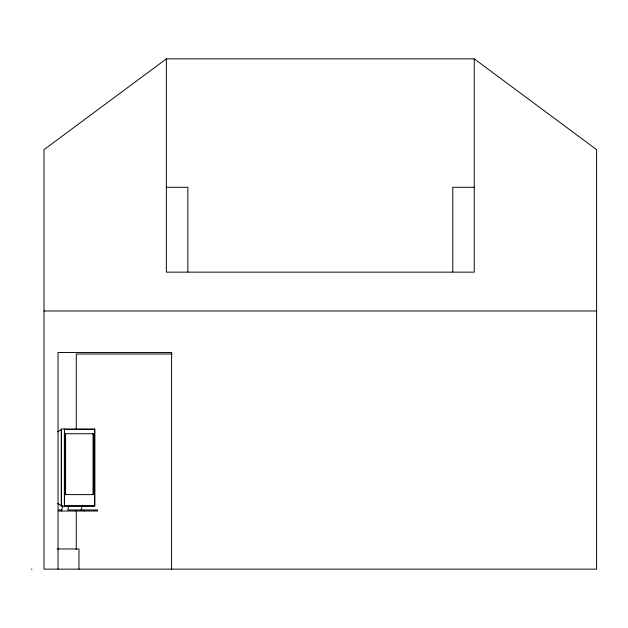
<?xml version="1.0" encoding="UTF-8"?>
<svg xmlns="http://www.w3.org/2000/svg" width="628" height="628" viewBox="0 0 628 628"><rect width="100%" height="100%" fill="white"/><g stroke="black" fill="none" stroke-linecap="round" stroke-linejoin="round"><path stroke-width="0.94" d="M61.615 511.019L62.753 505.556M68.892 505.556L67.753 509.967L97.536 509.967L97.536 511.019L58.71 511.019M81.177 509.967L82.315 505.556M166.357 58.859L44.007 149.652L44.007 569.141L596.6 569.141L596.6 149.652L474.25 58.859L166.357 58.859L166.357 272.144L474.25 272.144L474.25 58.859M57.658 431.821L61.442 429.505L61.442 505.728L57.658 503.413M166.334 187.293L187.866 187.293L187.866 271.971M474.297 187.293L452.772 187.293L452.772 271.971M44.007 310.993L596.6 310.993M172.205 354.011L76.271 354.011L76.271 429.309M58.71 509.967L61.615 509.967M57.203 548.966L78.963 548.966L78.963 569.141M31.4 569.141L31.902 569.141M171.577 569.141L171.577 352.504L58.035 352.504L58.035 569.141M93.038 433.736L93.038 494.613M84.113 509.967L84.113 511.019M76.271 510.47L76.271 549.579M65.602 433.736L65.602 494.613M64.37 428.979L64.37 506.262M94.781 428.979L61.301 428.979L61.301 506.262L94.781 506.262L94.781 428.979M94.647 429.505L64.503 429.505L64.503 505.728L94.647 505.728L94.647 429.505M93.548 433.736L65.092 433.736L65.092 494.613L93.548 494.613L93.548 433.736"/></g></svg>
